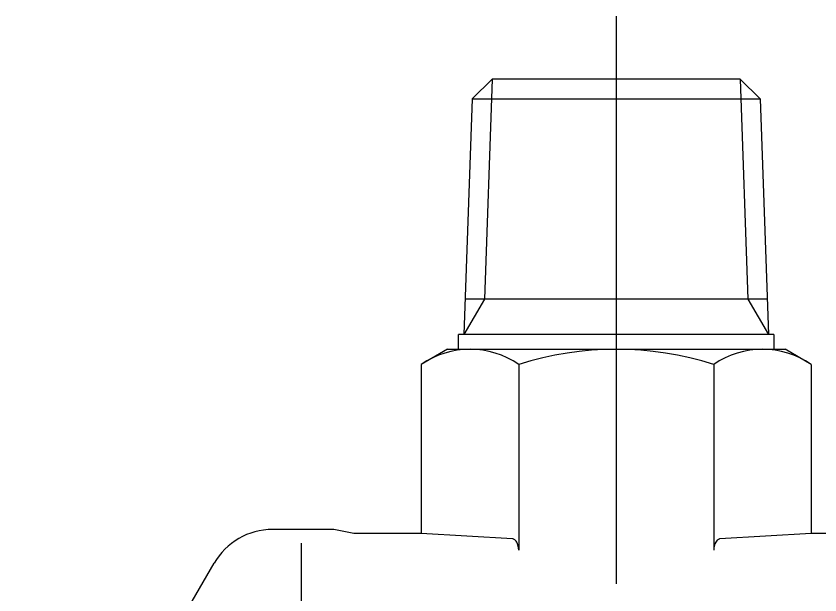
# Model space of a CAD drawing. Extents: x 0 to 143, y 0 to 99.
# Drawn here: x 27.7 to 63.41, y 73.01 to 98.71 of the extents above; entities that cross this region are included whole.
import ezdxf

# ---------------------------------------------------------------- set-up
doc = ezdxf.new("R2010")
doc.units = 0
doc.linetypes.add('CENTER', pattern=[50.8, 31.75, -6.35, 6.35, -6.35])
doc.layers.get('0').update_dxf_attribs({"linetype": 'CONTINUOUS'})
doc.layers.add('CENTER', color=1, linetype='CENTER')

msp = doc.modelspace()

# ---------------------------------------------------------------- linework, layer by layer
at = {"color": 7, "linetype": 'CONTINUOUS'}
for p, q in [((48.847, 95.911), (47.96, 95.024)), ((59.872, 95.911), (48.847, 95.911)), ((59.872, 95.911), (60.759, 95.024)), ((47.96, 95.024), (47.595, 84.563)), ((47.96, 95.024), (60.759, 95.024)), ((60.759, 95.024), (61.124, 84.563)), ((61.069, 86.141), (47.65, 86.141)), ((47.359, 83.911), (47.359, 84.563)), ((61.359, 84.563), (47.359, 84.563)), ((61.124, 84.563), (47.595, 84.563)), ((61.359, 84.563), (61.359, 83.911)), ((46.859, 83.911), (45.699, 83.241)), ((46.859, 83.911), (61.859, 83.911)), ((63.02, 83.241), (61.859, 83.911)), ((45.699, 83.241), (45.699, 75.737)), ((50.029, 83.241), (50.029, 74.992)), ((58.69, 83.241), (58.69, 74.992)), ((63.02, 83.241), (63.02, 75.737)), ((41.818, 75.911), (39.092, 75.911)), ((42.699, 75.737), (41.818, 75.911)), ((45.699, 75.737), (42.699, 75.737)), ((49.751, 75.492), (45.699, 75.737)), ((63.02, 75.737), (58.968, 75.492)), ((66.02, 75.737), (63.02, 75.737)), ((27.699, 59.179), (36.493, 74.411))]:
    msp.add_line(p, q, dxfattribs=at)
at = {"color": 3, "linetype": 'CONTINUOUS'}
for p, q in [((48.847, 95.911), (48.506, 86.141)), ((59.872, 95.911), (60.213, 86.141)), ((48.506, 86.141), (47.595, 84.563)), ((60.213, 86.141), (61.124, 84.563))]:
    msp.add_line(p, q, dxfattribs=at)
at = {"color": 7, "linetype": 'CONTINUOUS'}
for centre, radius, start, end in [((47.864, 80.078), 3.834, 55.6158, 124.3842), ((54.359, 69.581), 14.33, 72.412, 107.588), ((60.855, 80.078), 3.834, 55.6158, 124.3842), ((39.092, 72.911), 3, 90, 150), ((49.74, 75.319), 0.173, 72.0083, 86.4439), ((49.733, 75.298), 0.195, 62.4176, 72.037), ((49.709, 75.255), 0.244, 47.0925, 62.119), ((49.625, 75.167), 0.366, 30.3715, 46.7727), ((49.195, 74.978), 0.835, 0.965, 26.6352), ((59.524, 74.978), 0.835, 153.3648, 179.035), ((59.094, 75.167), 0.366, 133.2273, 149.6285), ((59.01, 75.255), 0.244, 117.881, 132.9075), ((58.986, 75.298), 0.195, 107.963, 117.5824), ((58.979, 75.319), 0.173, 93.5561, 107.9917)]:
    msp.add_arc(centre, radius, start, end, dxfattribs=at)
at = {"layer": 'CENTER', "color": 1, "linetype": 'CENTER'}
for p, q in [((54.359, 98.705), (54.359, 73.5)), ((40.359, 75.305), (40.359, 64.517))]:
    msp.add_line(p, q, dxfattribs=at)

doc.saveas('drawing.dxf')
